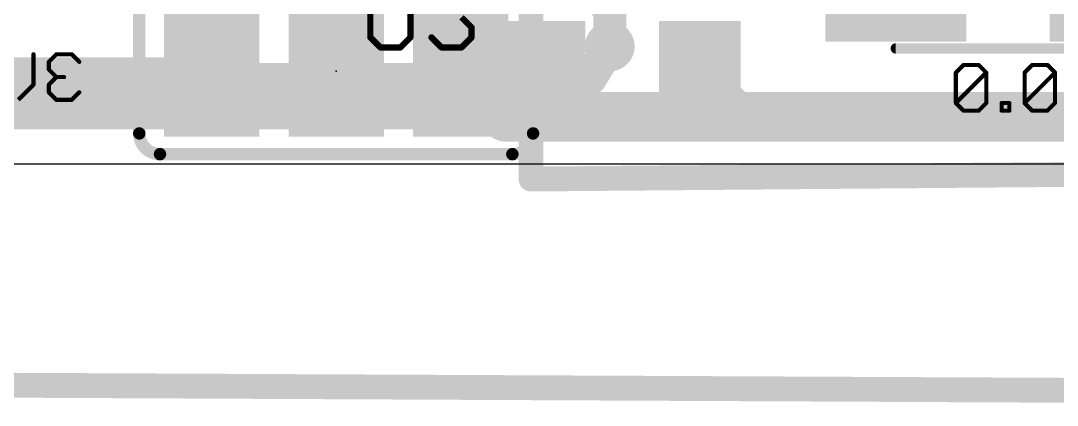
# Model space of a CAD drawing. Extents: x -1.6 to 81.6, y -2 to 51.3.
# Drawn here: x 61.51 to 74.22, y -1.96 to 2.75 of the extents above; entities that cross this region are included whole.
import ezdxf

# ---------------------------------------------------------------- set-up
doc = ezdxf.new("R2010")
doc.units = 0
for name, color, linetype in [('1', 22, 'CONTINUOUS'), ('16', 175, 'CONTINUOUS'), ('18', 82, 'CONTINUOUS'), ('20', 7, 'CONTINUOUS'), ('21', 253, 'CONTINUOUS'), ('22', 253, 'CONTINUOUS'), ('24', 7, 'CONTINUOUS'), ('25', 253, 'CONTINUOUS'), ('26', 253, 'CONTINUOUS')]:
    doc.layers.add(name, color=color, linetype=linetype)

# ---------------------------------------------------------------- blocks, each defined once
blk = doc.blocks.new('RECT')
blk.add_solid([(-0.5, -0.5), (0.5, -0.5), (-0.5, 0.5), (0.5, 0.5)])
blk = doc.blocks.new('ROUNDV')
at = {"const_width": 0.5}
blk.add_lwpolyline([(0, -0.25, 1), (0, 0.25, 1), (0, -0.25)], format="xyb", dxfattribs=at)

msp = doc.modelspace()

# ---------------------------------------------------------------- linework, layer by layer
at = {"layer": '1'}
for points, const_width in [([(68.496, 2.0496), (68.7324, 2.4384)], 0.4064), ([(65.9892, 1.8288), (20.828, 1.8288)], 0.8128), ([(65.9892, 1.8288), (66.7512, 1.8288)], 0.8128), ([(66.7512, 1.8288), (65.9892, 1.8288)], 0.8128), ([(67.9348, 2.0496), (68.496, 2.0496)], 0.4064), ([(69.8348, 2.0496), (69.934, 2.0496)], 0.4064), ([(69.934, 2.0496), (70.4088, 1.5748)], 0.4064), ([(70.4088, 1.5748), (77.7748, 1.5748)], 0.4064)]:
    msp.add_lwpolyline(points, dxfattribs=dict(at, const_width=const_width))
for points, const_width in [([(68.8192, 2.3856, 1), (68.6456, 2.4912)], 0.2032), ([(65.9892, 2.032, 1), (65.9892, 1.6256)], 0.4064), ([(65.9892, 2.032, 1), (65.9892, 1.6256)], 0.4064), ([(65.9892, 1.6256, 1), (65.9892, 2.032)], 0.4064), ([(66.7512, 1.6256, 1), (66.7512, 2.032)], 0.4064), ([(66.7512, 1.6256, 1), (66.7512, 2.032)], 0.4064), ([(67.9348, 2.1512, 1), (67.9348, 1.948)], 0.2032), ([(68.4092, 2.1024, 1), (68.5828, 1.9968)], 0.2032), ([(68.496, 1.948, 1), (68.496, 2.1512)], 0.2032), ([(69.8348, 2.1512, 1), (69.8348, 1.948)], 0.2032), ([(70.0058, 2.1214, 1), (69.8622, 1.9778)], 0.2032), ([(69.934, 1.948, 1), (69.934, 2.1512)], 0.2032), ([(70.4088, 1.6764, 1), (70.4088, 1.4732)], 0.2032), ([(70.337, 1.503, 1), (70.4806, 1.6466)], 0.2032)]:
    msp.add_lwpolyline(points, format="xyb", dxfattribs=dict(at, const_width=const_width))
at = {"layer": '16'}
for points, const_width in [([(67.7672, 0.8128), (67.7672, 24.1808)], 0.3048), ([(68.7324, 2.8956), (67.818, 3.81)], 0.4064), ([(65.3796, 2.1336), (65.3796, 3.3528)], 0.6096), ([(68.7324, 2.4384), (68.7324, 2.8956)], 0.4064), ([(63.722, 2), (63.8556, 2.1336)], 0.6096), ([(66.9036, 2.1336), (66.7512, 1.8288)], 0.6096), ([(66.9036, 2.1336), (67.4624, 1.5748)], 0.6096), ([(63.5912, 2), (53.9496, 2)], 0.6096), ([(63.5912, 2), (63.722, 2)], 0.6096), ([(67.4624, 1.5748), (70.7136, 1.5748)], 0.6096), ([(70.7136, 1.5748), (77.8764, 1.5748)], 0.6096), ([(79.6544, 0.9144), (67.7672, 0.8128)], 0.3048), ([(80.8248, -1.8072), (-1.405, -1.4133)], 0.3048)]:
    msp.add_lwpolyline(points, dxfattribs=dict(at, const_width=const_width))
for points, const_width in [([(68.6606, 2.8238, 1), (68.8042, 2.9674)], 0.2032), ([(63.9634, 2.0258, 1), (63.7478, 2.2414)], 0.3048), ([(67.0114, 2.2414, 1), (66.7958, 2.0258)], 0.3048), ([(67.0399, 2.0654, 1), (66.7673, 2.2018)], 0.3048), ([(68.6308, 2.4384, 1), (68.834, 2.4384)], 0.2032), ([(63.5912, 2.1524, 1), (63.5912, 1.8476)], 0.3048), ([(63.5912, 1.8476, 1), (63.5912, 2.1524)], 0.3048), ([(63.722, 1.8476, 1), (63.722, 2.1524)], 0.3048), ([(63.6142, 2.1078, 1), (63.8298, 1.8922)], 0.3048), ([(65.2272, 2.1336, 1), (65.532, 2.1336)], 0.3048), ([(66.6149, 1.897, 1), (66.8875, 1.7606)], 0.3048), ([(67.4624, 1.7272, 1), (67.4624, 1.4224)], 0.3048), ([(67.3546, 1.467, 1), (67.5702, 1.6826)], 0.3048), ([(70.7136, 1.7272, 1), (70.7136, 1.4224)], 0.3048), ([(70.7136, 1.4224, 1), (70.7136, 1.7272)], 0.3048), ([(67.7665, 0.889, 1), (67.7679, 0.7366)], 0.1524), ([(67.691, 0.8128, 1), (67.8434, 0.8128)], 0.1524)]:
    msp.add_lwpolyline(points, format="xyb", dxfattribs=dict(at, const_width=const_width))
at = {"layer": '20'}
msp.add_line((0, 1), (81, 1), dxfattribs=at)
at = {"layer": '21'}
for points, const_width in [([(72.2376, 2.4448, 1), (72.2376, 2.3813)], 0.0635), ([(73.0674, 2.223, 1), (73.0674, 2.1976)], 0.0254), ([(73.0764, 2.2013, 1), (73.0584, 2.2193)], 0.0254), ([(73.2628, 2.2193, 1), (73.2449, 2.2013)], 0.0254), ([(73.2538, 2.1976, 1), (73.2538, 2.223)], 0.0254), ([(73.9094, 2.223, 1), (73.9094, 2.1976)], 0.0254), ([(73.9184, 2.2013, 1), (73.9004, 2.2193)], 0.0254), ([(74.1048, 2.2193, 1), (74.0868, 2.2013)], 0.0254), ([(74.0958, 2.1976, 1), (74.0958, 2.223)], 0.0254), ([(72.9869, 2.1171, 1), (72.9615, 2.1171)], 0.0254), ([(72.9652, 2.126, 1), (72.9832, 2.1081)], 0.0254), ([(73.3598, 2.1171, 1), (73.3344, 2.1171)], 0.0254), ([(73.356, 2.1081, 1), (73.3381, 2.126)], 0.0254), ([(73.3381, 2.1081, 1), (73.356, 2.126)], 0.0254), ([(73.8289, 2.1171, 1), (73.8035, 2.1171)], 0.0254), ([(73.8072, 2.126, 1), (73.8251, 2.1081)], 0.0254), ([(74.2017, 2.1171, 1), (74.1763, 2.1171)], 0.0254), ([(74.198, 2.1081, 1), (74.18, 2.126)], 0.0254), ([(74.18, 2.1081, 1), (74.198, 2.126)], 0.0254), ([(72.9832, 1.7532, 1), (72.9652, 1.7352)], 0.0254), ([(72.9652, 1.7532, 1), (72.9832, 1.7352)], 0.0254), ([(72.9615, 1.7442, 1), (72.9869, 1.7442)], 0.0254), ([(73.0674, 1.6637, 1), (73.0674, 1.6383)], 0.0254), ([(73.0584, 1.642, 1), (73.0764, 1.66)], 0.0254), ([(73.2449, 1.66, 1), (73.2628, 1.642)], 0.0254), ([(73.2538, 1.6383, 1), (73.2538, 1.6637)], 0.0254), ([(73.3344, 1.7442, 1), (73.3598, 1.7442)], 0.0254), ([(73.356, 1.7352, 1), (73.3381, 1.7532)], 0.0254), ([(73.5482, 1.7442, 1), (73.5228, 1.7442)], 0.0254), ([(73.5355, 1.7569, 1), (73.5355, 1.7315)], 0.0254), ([(73.5355, 1.6637, 1), (73.5355, 1.6383)], 0.0254), ([(73.5228, 1.651, 1), (73.5482, 1.651)], 0.0254), ([(73.6414, 1.7442, 1), (73.616, 1.7442)], 0.0254), ([(73.616, 1.651, 1), (73.6414, 1.651)], 0.0254), ([(73.6287, 1.7315, 1), (73.6287, 1.7569)], 0.0254), ([(73.6287, 1.6383, 1), (73.6287, 1.6637)], 0.0254), ([(73.8251, 1.7532, 1), (73.8072, 1.7352)], 0.0254), ([(73.8072, 1.7532, 1), (73.8251, 1.7352)], 0.0254), ([(73.8035, 1.7442, 1), (73.8289, 1.7442)], 0.0254), ([(73.9094, 1.6637, 1), (73.9094, 1.6383)], 0.0254), ([(73.9004, 1.642, 1), (73.9184, 1.66)], 0.0254), ([(74.0868, 1.66, 1), (74.1048, 1.642)], 0.0254), ([(74.0958, 1.6383, 1), (74.0958, 1.6637)], 0.0254), ([(74.1763, 1.7442, 1), (74.2017, 1.7442)], 0.0254), ([(74.198, 1.7352, 1), (74.18, 1.7532)], 0.0254)]:
    msp.add_lwpolyline(points, format="xyb", dxfattribs=dict(at, const_width=const_width))
for points, const_width in [([(75.2856, 2.413), (72.2376, 2.413)], 0.127), ([(72.9742, 2.1171), (73.0674, 2.2103)], 0.0508), ([(73.0674, 2.2103), (73.2538, 2.2103)], 0.0508), ([(73.2538, 2.2103), (73.3471, 2.1171)], 0.0508), ([(73.8162, 2.1171), (73.9094, 2.2103)], 0.0508), ([(73.9094, 2.2103), (74.0958, 2.2103)], 0.0508), ([(74.0958, 2.2103), (74.189, 2.1171)], 0.0508), ([(72.9742, 1.7442), (72.9742, 2.1171)], 0.0508), ([(72.9742, 1.7442), (73.3471, 2.1171)], 0.0508), ([(73.3471, 2.1171), (73.3471, 1.7442)], 0.0508), ([(73.8162, 1.7442), (73.8162, 2.1171)], 0.0508), ([(73.8162, 1.7442), (74.189, 2.1171)], 0.0508), ([(74.189, 2.1171), (74.189, 1.7442)], 0.0508), ([(73.0674, 1.651), (72.9742, 1.7442)], 0.0508), ([(73.2538, 1.651), (73.0674, 1.651)], 0.0508), ([(73.3471, 1.7442), (73.2538, 1.651)], 0.0508), ([(73.5355, 1.651), (73.5355, 1.7442)], 0.0508), ([(73.5355, 1.7442), (73.6287, 1.7442)], 0.0508), ([(73.6287, 1.651), (73.5355, 1.651)], 0.0508), ([(73.6287, 1.7442), (73.6287, 1.651)], 0.0508), ([(73.9094, 1.651), (73.8162, 1.7442)], 0.0508), ([(74.0958, 1.651), (73.9094, 1.651)], 0.0508), ([(74.189, 1.7442), (74.0958, 1.651)], 0.0508)]:
    msp.add_lwpolyline(points, dxfattribs=dict(at, const_width=const_width))
at = {"layer": '22', "const_width": 0.1524}
for points in [[(62.9666, 1.3716), (62.9666, 2.8956)], [(67.7926, 1.3716), (67.7926, 2.8956)], [(63.2206, 1.1176), (67.5386, 1.1176)]]:
    msp.add_lwpolyline(points, dxfattribs=at)
at = {"layer": '22'}
for points, const_width in [([(62.9666, 1.3716, 0.4142), (63.2206, 1.1176)], 0.1524), ([(63.0047, 1.3716, 1), (62.9285, 1.3716)], 0.0762), ([(62.9285, 1.3716, 1), (63.0047, 1.3716)], 0.0762), ([(67.5386, 1.1176, 0.4142), (67.7926, 1.3716)], 0.1524), ([(67.8307, 1.3716, 1), (67.7545, 1.3716)], 0.0762), ([(67.7545, 1.3716, 1), (67.8307, 1.3716)], 0.0762), ([(63.2206, 1.1557, 1), (63.2206, 1.0795)], 0.0762), ([(63.2206, 1.0795, 1), (63.2206, 1.1557)], 0.0762), ([(67.5386, 1.1557, 1), (67.5386, 1.0795)], 0.0762), ([(67.5386, 1.0795, 1), (67.5386, 1.1557)], 0.0762)]:
    msp.add_lwpolyline(points, format="xyb", dxfattribs=dict(at, const_width=const_width))
at = {"layer": '24'}
msp.add_point((65.3796, 2.1336), dxfattribs=at)
at = {"layer": '25', "const_width": 0.0762}
for points in [[(65.7987, 3.1629), (65.7987, 2.5486)], [(66.2902, 2.5486), (66.2902, 3.1629)], [(66.9157, 2.7943), (67.0386, 2.6714)], [(67.0386, 2.6714), (67.0386, 2.5486)], [(65.7987, 2.5486), (65.9216, 2.4257)], [(66.1673, 2.4257), (66.2902, 2.5486)], [(66.67, 2.4257), (66.5471, 2.5486)], [(67.0386, 2.5486), (66.9157, 2.4257)], [(65.9216, 2.4257), (66.1673, 2.4257)], [(66.9157, 2.4257), (66.67, 2.4257)]]:
    msp.add_lwpolyline(points, dxfattribs=at)
at = {"layer": '25', "const_width": 0.0381}
for points in [[(67.0576, 2.6714, 1), (67.0196, 2.6714)], [(67.0251, 2.658, 1), (67.0521, 2.6849)], [(65.8122, 2.562, 1), (65.7852, 2.5351)], [(65.7797, 2.5486, 1), (65.8177, 2.5486)], [(66.2711, 2.5486, 1), (66.3092, 2.5486)], [(66.3037, 2.5351, 1), (66.2767, 2.562)], [(66.5606, 2.562, 1), (66.5336, 2.5351)], [(67.0196, 2.5486, 1), (67.0576, 2.5486)], [(67.0521, 2.5351, 1), (67.0251, 2.562)], [(65.9216, 2.4447, 1), (65.9216, 2.4066)], [(65.9081, 2.4122, 1), (65.935, 2.4392)], [(66.1538, 2.4392, 1), (66.1808, 2.4122)], [(66.1673, 2.4066, 1), (66.1673, 2.4447)], [(66.67, 2.4447, 1), (66.67, 2.4066)], [(66.6565, 2.4122, 1), (66.6835, 2.4392)], [(66.9023, 2.4392, 1), (66.9292, 2.4122)], [(66.9157, 2.4066, 1), (66.9157, 2.4447)]]:
    msp.add_lwpolyline(points, format="xyb", dxfattribs=at)
at = {"layer": '26', "const_width": 0.0508}
for points in [[(61.6701, 2.342), (61.6701, 1.9691)], [(61.9518, 2.342), (61.8586, 2.2488)], [(62.1382, 2.342), (61.9518, 2.342)], [(62.2314, 2.2488), (62.1382, 2.342)], [(61.8586, 2.2488), (61.8586, 2.1556)], [(61.8586, 2.1556), (61.9518, 2.0623)], [(61.9518, 2.0623), (61.8586, 1.9691)], [(61.9518, 2.0623), (62.045, 2.0623)], [(61.6701, 1.9691), (61.4837, 1.7827)], [(61.8586, 1.9691), (61.8586, 1.8759)], [(61.8586, 1.8759), (61.9518, 1.7827)], [(61.9518, 1.7827), (62.1382, 1.7827)], [(62.1382, 1.7827), (62.2314, 1.8759)]]:
    msp.add_lwpolyline(points, dxfattribs=at)
at = {"layer": '26', "const_width": 0.0254}
for points in [[(61.6828, 2.342, 1), (61.6574, 2.342)], [(61.9518, 2.3547, 1), (61.9518, 2.3293)], [(61.9607, 2.333, 1), (61.9428, 2.351)], [(62.1472, 2.351, 1), (62.1292, 2.333)], [(62.1382, 2.3293, 1), (62.1382, 2.3547)], [(61.8713, 2.2488, 1), (61.8458, 2.2488)], [(61.8458, 2.1556, 1), (61.8713, 2.1556)], [(61.8496, 2.2577, 1), (61.8675, 2.2398)], [(61.8675, 2.1645, 1), (61.8496, 2.1466)], [(62.2224, 2.2398, 1), (62.2404, 2.2577)], [(61.9518, 2.075, 1), (61.9518, 2.0496)], [(61.9607, 2.0534, 1), (61.9428, 2.0713)], [(61.9428, 2.0534, 1), (61.9607, 2.0713)], [(62.045, 2.0496, 1), (62.045, 2.075)], [(61.6574, 1.9691, 1), (61.6828, 1.9691)], [(61.6791, 1.9601, 1), (61.6611, 1.9781)], [(61.8713, 1.9691, 1), (61.8458, 1.9691)], [(61.8496, 1.9781, 1), (61.8675, 1.9601)], [(61.8458, 1.8759, 1), (61.8713, 1.8759)], [(61.8675, 1.8849, 1), (61.8496, 1.8669)], [(61.9518, 1.7954, 1), (61.9518, 1.77)], [(61.9428, 1.7737, 1), (61.9607, 1.7917)], [(62.1292, 1.7917, 1), (62.1472, 1.7737)], [(62.1382, 1.77, 1), (62.1382, 1.7954)], [(62.2404, 1.8669, 1), (62.2224, 1.8849)]]:
    msp.add_lwpolyline(points, format="xyb", dxfattribs=at)

# ---------------------------------------------------------------- block references
at = {"layer": '1', "xscale": 1.7272, "yscale": 1.0998}
for p in [(72.2376, 3.048), (74.9884, 3.048)]:
    msp.add_blockref('RECT', p, dxfattribs=at)
at = {"layer": '1', "yscale": 1.4}
for p in [(67.9348, 2.0496), (69.8348, 2.0496)]:
    msp.add_blockref('RECT', p, dxfattribs=at)
at = {"layer": '16', "xscale": 1.1684, "yscale": 1.6002, "rotation": 180}
for p in [(63.8556, 2.1336), (65.3796, 2.1336), (66.9036, 2.1336)]:
    msp.add_blockref('RECT', p, dxfattribs=at)
at = {"layer": '18'}
for p, xscale, yscale in [((68.7324, 2.4384), 0.6096, 0.6096), ((68.7324, 2.4384), 0.6096, 0.6096), ((66.7512, 1.8288), 0.8048, 0.8048), ((66.7512, 1.8288), 0.8048, 0.8048)]:
    msp.add_blockref('ROUNDV', p, dxfattribs=dict(at, xscale=xscale, yscale=yscale))

doc.saveas('drawing.dxf')
